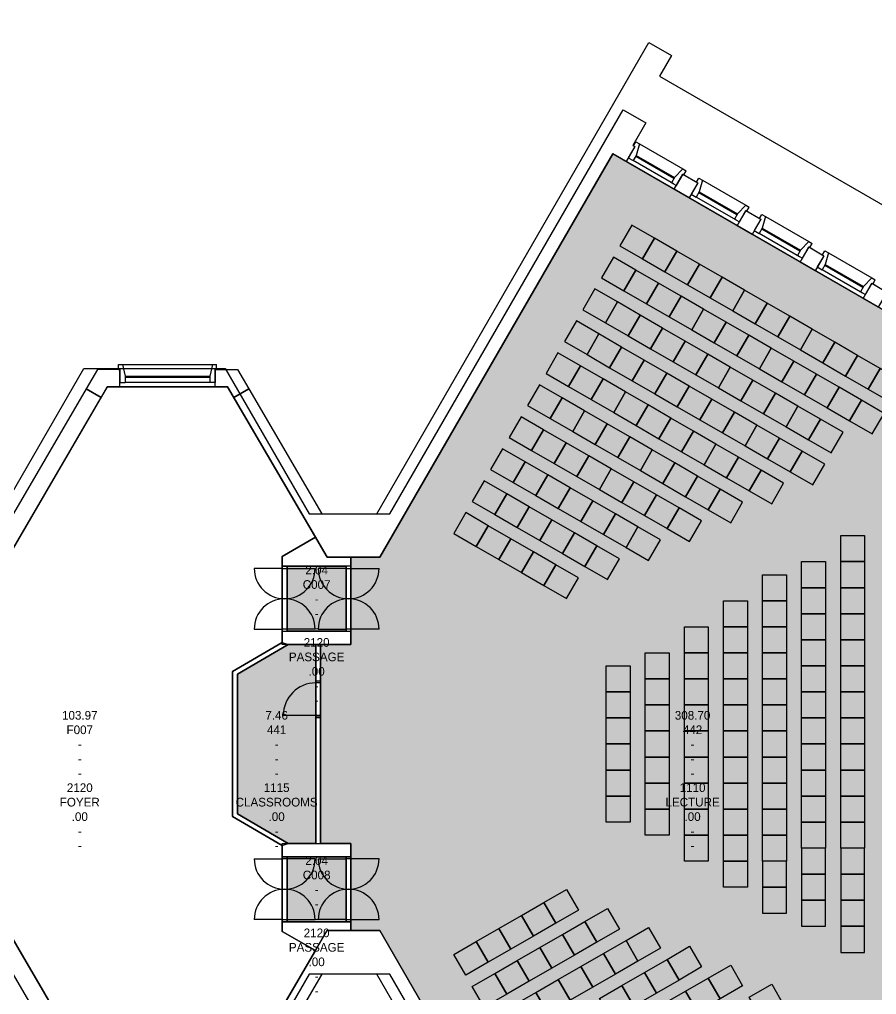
# Model space of a CAD drawing. Header units: millimetres. Extents: x -48614 to 110435, y -11020 to 74943.
# Drawn here: x 49565 to 69295, y 32510 to 54970 of the extents above; entities that cross this region are included whole.
import ezdxf

# ---------------------------------------------------------------- set-up
doc = ezdxf.new("R2010")
doc.units = ezdxf.units.MM
for name, color, linetype in [('BRICK_WALLS_P4', 1, 'Continuous'), ('COLUMNS_P5', 5, 'Continuous'), ('DR', 8, 'Continuous'), ('GROS$', 1, 'Continuous'), ('HL-TMP', 7, 'Continuous'), ('RM$', 5, 'Continuous'), ('RM$TXT', 5, 'Continuous'), ('SHOPFITTING', 4, 'Continuous'), ('WA', 6, 'Continuous'), ('WA_EXT', 7, 'Continuous'), ('WN', 4, 'Continuous')]:
    doc.layers.add(name, color=color, linetype=linetype)

msp = doc.modelspace()

# ---------------------------------------------------------------- hatches: boundary and pattern name
at = {"layer": 'HL-TMP', "true_color": 0x666666}
h = msp.add_hatch(color=251, dxfattribs=at)
h.paths.add_polyline_path([(-42888, 12736), (-47228, 12736), (-47228, 12581), (-47428, 12581), (-47428, 9981), (-42888, 9981)], flags=0)
h.paths.add_polyline_path([(-42888, 9266), (-42888, 9871), (-47228, 9871), (-47228, 9581), (-47428, 9581), (-47428, 6981), (-47228, 6981), (-47228, 6831), (-42888, 6831)], flags=0)
h.paths.add_polyline_path([(-5258, 3071), (-8418, 3071), (-8418, -2874), (-5258, -2874)], flags=0)
h.paths.add_polyline_path([(6362, 3071), (3202, 3071), (3202, -2859), (6362, -2859)], flags=0)
h.paths.add_polyline_path([(31772, 9581), (31747, 9581), (30172, 9581), (24672, 9581), (24672, 7598), (24838, 7198), (25639, 6397), (26039, 6231), (30405, 6231), (30805, 6397), (31607, 7198), (31772, 7598)], flags=0)
h.paths.add_polyline_path([(31772, 43464), (31607, 43864), (30805, 44665), (30405, 44831), (26039, 44831), (25639, 44665), (24838, 43864), (24672, 43464), (24672, 41481), (26272, 41481), (31772, 41481)], flags=0)
h.paths.add_polyline_path([(-26728, 43464), (-26893, 43864), (-27695, 44665), (-28095, 44831), (-32461, 44831), (-32861, 44665), (-33662, 43864), (-33828, 43464), (-33828, 41081), (-32228, 41081), (-32228, 41481), (-26728, 41481)], flags=0)
h.paths.add_polyline_path([(-26728, 9581), (-33828, 9581), (-33828, 7598), (-33662, 7198), (-32861, 6397), (-32461, 6231), (-28095, 6231), (-27695, 6397), (-26893, 7198), (-26728, 7598)], flags=0)
h.paths.add_polyline_path([(79131, 39384), (73720, 42522), (73018, 41311), (72967, 41224), (74182, 40520), (74682, 40230), (74682, 36332), (72967, 35337), (73720, 34040), (79131, 37177), (79774, 38281)], flags=0)
h.paths.add_polyline_path([(-3017, 35830), (-7028, 35146), (-7028, 32215), (-2628, 31465), (-2628, 32864), (-5578, 33367), (-5578, 33995), (-2785, 34471)], flags=0)
h.paths.add_polyline_path([(4972, 35146), (572, 35896), (572, 34498), (3522, 33995), (3522, 33367), (730, 32891), (962, 31532), (4972, 32215)], flags=0)
h.paths.add_polyline_path([(-21428, 30826), (-17703, 30826), (-17703, 30736), (-17675, 30736), (-17675, 27736), (-14934, 27736), (-14928, 27736), (-14928, 27581), (-14673, 27581), (-14673, 24981), (-14928, 24981), (-14928, 24581), (-14673, 24581), (-14673, 21981), (-14928, 21981), (-14928, 21581), (-14673, 21581), (-14673, 18981), (-14928, 18981), (-14928, 18581), (-14673, 18581), (-14673, 15981), (-14928, 15981), (-14928, 15581), (-14673, 15581), (-14673, 12981), (-14928, 12981), (-14928, 12803), (-19273, 12803), (-19273, 12826), (-21428, 12826)], flags=0)
h.paths.add_polyline_path([(12562, 46981), (12172, 46981), (12172, 47581), (12562, 47581), (12562, 49351), (8647, 49351), (8647, 41191), (12272, 41191), (12272, 41681), (12562, 41681)], flags=0)
h.paths.add_polyline_path([(322, 3071), (-2378, 3071), (-2378, 841), (-2378, -1759), (-2378, -3054), (322, -3054), (322, -359)], flags=0)
h.paths.add_polyline_path([(18437, 53689), (18437, 54756), (18437, 55796), (18322, 55796), (17237, 55796), (17237, 51839), (18437, 51839)], flags=0)
h.paths.add_polyline_path([(35012, 45726), (33772, 45726), (33772, 45581), (33473, 45581), (33473, 42981), (33772, 42981), (33772, 42581), (33527, 42581), (33527, 41481), (33772, 41481), (33772, 41191), (36562, 41191), (36562, 43301), (35012, 43301)], flags=0)
h.paths.add_polyline_path([(-35553, 41081), (-38828, 41081), (-40278, 41081), (-40278, 42031), (-40278, 43133), (-40278, 44404), (-40278, 47416), (-40278, 50416), (-40278, 53416), (-40278, 54836), (-40228, 54836), (-40228, 59416), (-40228, 63266), (-40228, 65226), (-42828, 65226), (-42828, 64931), (-42828, 62416), (-42828, 54836), (-42778, 54836), (-42778, 41451), (-42778, 41226), (-47428, 41226), (-47428, 39981), (-47228, 39981), (-47228, 36981), (-35553, 36981)], flags=0)
h.paths.add_polyline_path([(-26553, 41081), (-26728, 41081), (-32228, 41081), (-33828, 41081), (-34228, 41081), (-35503, 41081), (-35503, 36981), (-35228, 36981), (-35228, 36631), (-34228, 36631), (-34228, 36981), (-33828, 36981), (-33828, 36691), (-30578, 36691), (-30578, 36981), (-29978, 36981), (-29978, 36691), (-29366, 36691), (-26728, 36691), (-26728, 36981), (-26553, 36981)], flags=0)
h.paths.add_polyline_path([(24447, 41081), (24272, 41081), (23172, 41081), (18437, 41081), (18437, 41081), (17237, 41081), (10222, 41081), (1917, 41081), (-3973, 41081), (-6973, 41081), (-14728, 41081), (-14728, 46981), (-14828, 46981), (-14828, 47581), (-14728, 47581), (-14728, 52981), (-14828, 52981), (-14828, 53581), (-14728, 53581), (-14728, 57581), (-23328, 57581), (-23328, 56196), (-24428, 56196), (-24828, 56196), (-24828, 41081), (-25228, 41081), (-26328, 41081), (-26503, 41081), (-26503, 36981), (-24628, 36981), (-24628, 36883), (-16857, 36883), (-16857, 30826), (-16403, 30826), (-16403, 30736), (-17585, 30736), (-17585, 27916), (-17585, 27826), (-14928, 27826), (-14928, 27981), (-14328, 27981), (-14328, 30581), (-14928, 30581), (-14928, 30981), (-14328, 30981), (-14328, 33581), (-14928, 33581), (-14928, 33981), (-14328, 33981), (-14328, 36581), (-14928, 36581), (-14928, 36981), (-14728, 36981), (-14728, 37181), (-14328, 37181), (-14328, 36581), (-11728, 36581), (-11728, 37181), (-11328, 37181), (-11328, 36581), (-8728, 36581), (-8728, 37181), (-8328, 37181), (-8328, 36931), (-8150, 36931), (-8000, 36696), (-6057, 36696), (-5907, 36931), (-5728, 36931), (-5728, 37181), (-5328, 37181), (-5328, 36931), (-5150, 36931), (-5000, 36696), (-3057, 36696), (-2907, 36931), (-2728, 36931), (-2728, 37181), (-2328, 37181), (272, 37181), (672, 37181), (672, 36931), (852, 36931), (1002, 36696), (2945, 36696), (3095, 36931), (3272, 36931), (3272, 37181), (3672, 37181), (3672, 36931), (3852, 36931), (4002, 36696), (5945, 36696), (6095, 36931), (6272, 36931), (6272, 37181), (12272, 37181), (12672, 37181), (12672, 36981), (12872, 36981), (12872, 33836), (15532, 33836), (16377, 33836), (16377, 36981), (24447, 36981)], flags=0)
h.paths.add_polyline_path([(18437, 51557), (18437, 51749), (17237, 51749), (17237, 51731), (16637, 51731), (16637, 48231), (17237, 48231), (17237, 43683), (17237, 43683), (17237, 41081), (18437, 41081), (18437, 41680), (18437, 47456)], flags=0)
h.paths.add_polyline_path([(45417, 39581), (45172, 39581), (45172, 39726), (40672, 39726), (40672, 41081), (38172, 41081), (38062, 41081), (33772, 41081), (33172, 41081), (31772, 41081), (30172, 41081), (26272, 41081), (24497, 41081), (24497, 36981), (24672, 36981), (24672, 36691), (27922, 36691), (27922, 36981), (28522, 36981), (28522, 36691), (30734, 36691), (31772, 36691), (31772, 36981), (32172, 36981), (32172, 36836), (33172, 36836), (33172, 36981), (38172, 36981), (43472, 36981), (45172, 36981), (45172, 37431), (45417, 37431)], flags=0)
h.paths.add_polyline_path([(40672, 62416), (40672, 65226), (40225, 65226), (38172, 65226), (38172, 63616), (38172, 60616), (38172, 57616), (38172, 54616), (38172, 45254), (38172, 43983), (38172, 42481), (38172, 41191), (40672, 41191), (40672, 41416), (40672, 44416), (40672, 47416), (40672, 50416), (40672, 56416), (40672, 59416)], flags=0)
h.paths.add_polyline_path([(57087, 42327), (57087, 42377), (55725, 42377), (55725, 42327), (55725, 40877), (57087, 40877)], flags=0)
h.paths.add_polyline_path([(57087, 35685), (55725, 35685), (55725, 35635), (55725, 34185), (57087, 34185)], flags=0)
h.paths.add_polyline_path([(40672, 11416), (40672, 29416), (40672, 32446), (40672, 36871), (38172, 36871), (38172, 36346), (38172, 33646), (38172, 27616), (38172, 21616), (38172, 18616), (38172, 15616), (38172, 12581), (32172, 12581), (32037, 12581), (32037, 12509), (32037, 10061), (32037, 9981), (32172, 9981), (38172, 9981), (38172, 6188), (38172, 836), (38997, 836), (40672, 836)], flags=0)
h.paths.add_polyline_path([(22772, 9931), (21852, 9931), (21852, 9561), (21672, 9561), (21672, 9381), (21492, 9381), (21492, 8561), (22772, 8561)], flags=0)
h.paths.add_polyline_path([(17102, 4031), (16122, 4031), (16122, 3196), (17102, 3196)], flags=0)
h.paths.add_polyline_path([(-26553, 12581), (-26728, 12581), (-26728, 12581), (-26728, 12581), (-28493, 12581), (-29110, 13198), (-30245, 13198), (-30245, 13198), (-31445, 13198), (-32063, 12581), (-32836, 12581), (-33698, 12581), (-35503, 12581), (-35503, 9981), (-35178, 9981), (-35178, 9981), (-33828, 9981), (-26553, 9981)], flags=0)
h.paths.add_polyline_path([(-34048, 15698), (-35228, 15698), (-35228, 15581), (-35303, 15581), (-35303, 14166), (-35303, 12981), (-34048, 12981)], flags=0)
h.paths.add_polyline_path([(-40168, 29107), (-40168, 31306), (-42798, 31306), (-42798, 28747), (-42798, 25881), (-42798, 23396), (-42798, 21710), (-42798, 18889), (-42288, 18889), (-42288, 16231), (-42288, 12794), (-40168, 12794), (-40168, 12826), (-40168, 15891), (-38714, 15891), (-38714, 16791), (-38935, 16791), (-40168, 16791), (-40168, 20788)], flags=0)
h.paths.add_polyline_path([(4694, -4072), (3582, -4072), (3582, -5174), (4693, -5174)], flags=0)
h.paths.add_polyline_path([(31852, 12581), (31747, 12581), (31747, 12756), (30117, 12756), (30117, 12581), (30007, 12581), (29626, 12984), (29314, 13315), (29232, 13401), (27332, 13401), (27212, 13401), (26819, 12984), (26437, 12581), (26327, 12581), (26327, 12756), (24697, 12756), (24697, 12581), (24537, 12581), (24537, 9981), (24697, 9981), (30172, 9981), (30172, 9581), (31747, 9581), (31747, 9981), (31852, 9981)], flags=0)
h.paths.add_polyline_path([(42572, 73381), (42372, 73381), (42372, 74331), (38172, 74331), (38172, 65336), (40225, 65336), (40772, 65336), (40772, 65631), (41172, 65631), (41172, 65331), (42322, 65331), (42322, 66281), (42522, 66281), (42522, 67281), (42372, 67281), (42372, 67881), (42522, 67881), (42522, 71781), (42372, 71781), (42372, 72037), (39851, 72037), (39851, 70504), (40788, 70504), (40788, 70474), (40788, 67281), (39826, 67281), (39826, 71615), (39827, 72062), (42372, 72062), (42372, 72381), (42572, 72381)], flags=0)
h.paths.add_polyline_path([(22572, 26446), (21487, 26446), (21487, 25512), (21487, 25476), (22572, 25476)], flags=0)
h.paths.add_polyline_path([(-37518, 16791), (-38624, 16791), (-38624, 15891), (-37518, 15891)], flags=0)
h.paths.add_polyline_path([(-2583, -3094), (-5038, -3094), (-5038, -4759), (-5038, -5209), (-4188, -5209), (-2583, -5209)], flags=0)
h.paths.add_polyline_path([(-25128, 18581), (-25228, 18581), (-25228, 18698), (-26508, 18698), (-26508, 17679), (-26466, 17637), (-26466, 17285), (-26508, 17285), (-26508, 15863), (-25868, 15863), (-25228, 15863), (-25228, 15981), (-25128, 15981)], flags=0)
at = {"layer": 'HL-TMP', "true_color": 0x333333}
h = msp.add_hatch(color=250, dxfattribs=at)
h.paths.add_polyline_path([(-25128, 27581), (-25228, 27581), (-25228, 27981), (-25128, 27981), (-25128, 30581), (-25228, 30581), (-25228, 30981), (-24953, 30981), (-24953, 33581), (-25228, 33581), (-25228, 33981), (-25128, 33981), (-25128, 36581), (-26428, 36581), (-26428, 34598), (-26328, 34598), (-26328, 34198), (-26611, 33915), (-26681, 33986), (-27483, 33184), (-27412, 33114), (-27695, 32831), (-28095, 32831), (-28095, 32931), (-29261, 32931), (-29261, 32774), (-29313, 31774), (-29319, 31716), (-29478, 30724), (-29524, 30557), (-29560, 30567), (-29618, 30581), (-30010, 29263), (-30095, 29044), (-30765, 27671), (-31578, 27671), (-35228, 27671), (-35228, 27581), (-35303, 27581), (-35303, 24981), (-35228, 24981), (-35228, 24581), (-35403, 24581), (-35403, 21981), (-35228, 21981), (-35228, 21581), (-35303, 21581), (-35303, 18981), (-35228, 18981), (-35228, 18863), (-32863, 18863), (-32791, 18936), (-32439, 18936), (-32439, 18891), (-31993, 18891), (-31993, 18916), (-28563, 18916), (-28563, 18891), (-28117, 18891), (-28117, 18936), (-27765, 18936), (-27692, 18863), (-25228, 18863), (-25228, 18981), (-25128, 18981), (-25128, 21581), (-25228, 21581), (-25228, 21981), (-25128, 21981), (-25128, 24581), (-25228, 24581), (-25228, 24981), (-25128, 24981)], flags=0)
h.paths.add_polyline_path([(18272, -5493), (18272, -4703), (19322, -4703), (22872, -4703), (22872, -2419), (22772, -2419), (22772, -1976), (22772, -1886), (22772, -519), (22772, 581), (22772, 947), (22764, 4455), (22762, 5081), (22762, 5459), (22762, 8081), (22772, 8081), (22772, 8511), (21492, 8511), (21492, 8381), (21272, 8381), (21272, 9756), (17912, 9756), (17912, 5226), (17212, 5226), (17212, 5081), (17212, 3086), (15722, 3086), (15722, -3094), (15272, -3094), (12362, -3094), (9327, -3094), (3582, -3094), (3582, -3982), (4783, -3982), (4783, -5174), (5507, -5174), (6517, -5174), (6517, -9509), (18272, -9509)], flags=0)
h.paths.add_polyline_path([(1917, 52871), (1917, 52981), (1917, 54726), (-3973, 54726), (-3973, 52981), (-4408, 52981), (-4408, 44281), (-3973, 44281), (-3973, 41081), (1917, 41081)], flags=0)
h.paths.add_polyline_path([(12172, 53581), (12562, 53581), (12562, 54781), (11022, 54781), (7932, 54781), (5172, 54781), (5172, 55001), (5172, 57581), (5027, 57581), (5027, 56976), (5027, 56371), (3650, 56371), (2272, 56371), (2272, 54726), (2027, 54726), (2027, 52981), (3172, 52981), (3172, 53581), (3772, 53581), (3772, 52981), (4582, 52981), (4582, 52641), (4582, 44611), (7012, 44611), (7012, 42151), (7012, 41191), (8537, 41191), (8537, 49351), (7562, 49351), (7562, 52981), (12172, 52981)], flags=0)
h.paths.add_polyline_path([(-42888, 6716), (-47228, 6716), (-47228, 6581), (-47428, 6581), (-47428, 5281), (-44128, 5281), (-44128, 5396), (-44018, 5396), (-44018, 3331), (-44018, 631), (-44018, -664), (-41948, -664), (-40278, -664), (-40278, -569), (-40278, 2431), (-40278, 5381), (-42580, 5381), (-42888, 5381)], flags=0)
h.paths.add_polyline_path([(45417, 39581), (45172, 39581), (45172, 39726), (40672, 39726), (40672, 41081), (38172, 41081), (38062, 41081), (33772, 41081), (33172, 41081), (31772, 41081), (30172, 41081), (26272, 41081), (24497, 41081), (24497, 36981), (24672, 36981), (24672, 36691), (27922, 36691), (27922, 36981), (28522, 36981), (28522, 36691), (30734, 36691), (31772, 36691), (31772, 36981), (32172, 36981), (32172, 36836), (33172, 36836), (33172, 36981), (38172, 36981), (43472, 36981), (45172, 36981), (45172, 37431), (45417, 37431)], flags=0)
h.paths.add_polyline_path([(54472, 39951), (55615, 40617), (55615, 42327), (55615, 42597), (56378, 43042), (54357, 46511), (51587, 46511), (47550, 39581), (45527, 39581), (45527, 37431), (45772, 37431), (45772, 36981), (47550, 36981), (51587, 30051), (54357, 30051), (56378, 33520), (55615, 33965), (55615, 35635), (55615, 35945), (54472, 36610)], flags=0)
h.paths.add_polyline_path([(12272, 33581), (12272, 33981), (12872, 33981), (12872, 36581), (12272, 36581), (12272, 37181), (9672, 37181), (9672, 36581), (9272, 36581), (9272, 37181), (6672, 37181), (6672, 36581), (6372, 36581), (6372, 30731), (572, 30731), (572, 31465), (962, 31532), (730, 32891), (572, 32864), (572, 33681), (572, 34498), (572, 35896), (572, 36581), (272, 36581), (272, 37181), (-2328, 37181), (-2328, 36581), (-2628, 36581), (-2628, 35896), (-3017, 35830), (-2785, 34471), (-2785, 34471), (-2628, 34498), (-2628, 32864), (-2628, 31465), (-2628, 30731), (-8428, 30731), (-8428, 36581), (-14328, 36581), (-14328, 33981), (-14328, 27581), (-14583, 27581), (-14583, 24981), (-14328, 24981), (-14328, 24581), (-14583, 24581), (-14583, 21981), (-14328, 21981), (-14328, 21581), (-14583, 21581), (-14583, 18981), (-14328, 18981), (-14328, 18581), (-14583, 18581), (-14583, 15981), (-14328, 15981), (-14328, 15581), (-14583, 15581), (-14583, 12981), (-14328, 12981), (-14328, 12581), (-14928, 12581), (-14928, 12726), (-24628, 12726), (-24628, 12581), (-25228, 12581), (-25228, 12581), (-26503, 12581), (-26503, 9981), (-26328, 9981), (-21428, 9981), (-21428, 9871), (-21478, 9871), (-21478, 6826), (-21428, 6826), (-21428, 6736), (-21478, 6736), (-21478, 3836), (-20483, 3836), (-20483, 3116), (-17728, 3116), (-17728, 3196), (-17728, 10036), (-14328, 10036), (-14328, 8601), (-13278, 8601), (-13278, 8746), (-11998, 8746), (-11998, 8601), (-11058, 8601), (-11058, 8746), (-9578, 8746), (-9578, 8536), (-8528, 8536), (-8528, 7448), (-8478, 7448), (-8478, 5916), (-8528, 5916), (-8528, 5578), (-8478, 5578), (-8478, 4678), (-8528, 4678), (-8528, 4478), (-8478, 4478), (-8478, 3578), (-8528, 3578), (-8528, 3196), (-8418, 3196), (-5258, 3196), (-2378, 3196), (-2378, 3116), (322, 3116), (322, 3196), (3202, 3196), (3202, 3116), (6362, 3116), (6362, 7152), (17862, 7152), (17862, 9781), (15692, 9781), (15692, 9381), (15272, 9381), (15272, 9981), (12872, 9981), (12872, 9581), (12672, 9581), (12672, 9381), (12272, 9381), (12272, 9981), (9672, 9981), (9672, 9381), (9272, 9381), (9272, 9981), (6672, 9981), (6672, 9381), (6272, 9381), (6272, 9981), (3672, 9981), (3672, 9381), (3272, 9381), (3272, 9981), (672, 9981), (672, 9381), (272, 9381), (272, 9981), (-2328, 9981), (-2328, 9381), (-2728, 9381), (-2728, 9981), (-5328, 9981), (-5328, 9381), (-5728, 9381), (-5728, 9981), (-8328, 9981), (-8328, 9381), (-8728, 9381), (-8728, 9981), (-11328, 9981), (-11328, 9381), (-11728, 9381), (-11728, 9981), (15692, 9981), (15692, 9781), (17862, 9781), (21272, 9781), (21272, 9981), (21852, 9981), (23322, 9981), (24347, 9981), (24347, 12581), (24272, 12581), (24272, 12756), (23172, 12756), (23172, 12581), (22572, 12581), (22572, 12981), (23172, 12981), (23172, 12806), (24272, 12806), (24272, 12981), (24697, 12981), (24697, 12806), (26327, 12806), (26327, 13066), (26413, 13157), (26745, 13054), (26753, 13046), (27066, 13377), (26968, 13743), (27056, 13837), (27176, 13837), (27332, 13491), (27992, 13491), (28148, 13837), (28296, 13837), (28452, 13491), (29112, 13491), (29268, 13837), (29389, 13837), (29477, 13743), (29379, 13377), (29687, 13050), (29691, 13046), (29700, 13054), (30031, 13157), (30117, 13066), (30117, 12806), (31747, 12806), (31747, 12981), (32172, 12981), (32172, 12766), (33172, 12766), (33172, 15581), (22572, 15581), (22572, 15981), (22872, 15981), (22872, 18581), (22572, 18581), (22572, 18981), (22872, 18981), (22872, 21581), (22572, 21581), (22572, 21981), (22847, 21981), (22847, 24581), (15532, 24581), (15532, 33836), (12872, 33836), (12872, 33581), (12272, 33581), (12272, 30981), (12872, 30981), (12872, 30581), (12272, 30581), (12272, 27981), (12872, 27981), (12872, 27581), (12272, 27581), (12272, 24981), (12872, 24981), (12872, 24581), (12272, 24581), (12272, 21981), (12872, 21981), (12872, 21581), (12272, 21581), (12272, 18981), (12872, 18981), (12872, 18581), (12272, 18581), (12272, 15981), (12872, 15981), (12872, 15581), (12272, 15581), (12272, 12981), (12872, 12981), (12872, 12581), (12272, 12581)], flags=0)
h.paths.add_polyline_path([(322, 3071), (-2378, 3071), (-2378, 841), (-2378, -1759), (-2378, -3054), (322, -3054), (322, -359)], flags=0)
h.paths.add_polyline_path([(12272, 33581), (12272, 33981), (12872, 33981), (12872, 36581), (12272, 36581), (12272, 37181), (9672, 37181), (9672, 36581), (9272, 36581), (9272, 37181), (6672, 37181), (6672, 36581), (6372, 36581), (6372, 30731), (572, 30731), (572, 31465), (962, 31532), (730, 32891), (572, 32864), (572, 33681), (572, 34498), (572, 35896), (572, 36581), (272, 36581), (272, 37181), (-2328, 37181), (-2328, 36581), (-2628, 36581), (-2628, 35896), (-3017, 35830), (-2785, 34471), (-2785, 34471), (-2628, 34498), (-2628, 32864), (-2628, 31465), (-2628, 30731), (-8428, 30731), (-8428, 36581), (-14328, 36581), (-14328, 33981), (-14328, 27581), (-14583, 27581), (-14583, 24981), (-14328, 24981), (-14328, 24581), (-14583, 24581), (-14583, 21981), (-14328, 21981), (-14328, 21581), (-14583, 21581), (-14583, 18981), (-14328, 18981), (-14328, 18581), (-14583, 18581), (-14583, 15981), (-14328, 15981), (-14328, 15581), (-14583, 15581), (-14583, 12981), (-14328, 12981), (-14328, 12581), (-14928, 12581), (-14928, 12726), (-24628, 12726), (-24628, 12581), (-25228, 12581), (-25228, 12581), (-26503, 12581), (-26503, 9981), (-26328, 9981), (-21428, 9981), (-21428, 9871), (-21478, 9871), (-21478, 6826), (-21428, 6826), (-21428, 6736), (-21478, 6736), (-21478, 3836), (-20483, 3836), (-20483, 3116), (-17728, 3116), (-17728, 3196), (-17728, 10036), (-14328, 10036), (-14328, 8601), (-13278, 8601), (-13278, 8746), (-11998, 8746), (-11998, 8601), (-11058, 8601), (-11058, 8746), (-9578, 8746), (-9578, 8536), (-8528, 8536), (-8528, 7448), (-8478, 7448), (-8478, 5916), (-8528, 5916), (-8528, 5578), (-8478, 5578), (-8478, 4678), (-8528, 4678), (-8528, 4478), (-8478, 4478), (-8478, 3578), (-8528, 3578), (-8528, 3196), (-8418, 3196), (-5258, 3196), (-2378, 3196), (-2378, 3116), (322, 3116), (322, 3196), (3202, 3196), (3202, 3116), (6362, 3116), (6362, 7152), (17862, 7152), (17862, 9781), (15692, 9781), (15692, 9381), (15272, 9381), (15272, 9981), (12872, 9981), (12872, 9581), (12672, 9581), (12672, 9381), (12272, 9381), (12272, 9981), (9672, 9981), (9672, 9381), (9272, 9381), (9272, 9981), (6672, 9981), (6672, 9381), (6272, 9381), (6272, 9981), (3672, 9981), (3672, 9381), (3272, 9381), (3272, 9981), (672, 9981), (672, 9381), (272, 9381), (272, 9981), (-2328, 9981), (-2328, 9381), (-2728, 9381), (-2728, 9981), (-5328, 9981), (-5328, 9381), (-5728, 9381), (-5728, 9981), (-8328, 9981), (-8328, 9381), (-8728, 9381), (-8728, 9981), (-11328, 9981), (-11328, 9381), (-11728, 9381), (-11728, 9981), (15692, 9981), (15692, 9781), (17862, 9781), (21272, 9781), (21272, 9981), (21852, 9981), (23322, 9981), (24347, 9981), (24347, 12581), (24272, 12581), (24272, 12756), (23172, 12756), (23172, 12581), (22572, 12581), (22572, 12981), (23172, 12981), (23172, 12806), (24272, 12806), (24272, 12981), (24697, 12981), (24697, 12806), (26327, 12806), (26327, 13066), (26413, 13157), (26745, 13054), (26753, 13046), (27066, 13377), (26968, 13743), (27056, 13837), (27176, 13837), (27332, 13491), (27992, 13491), (28148, 13837), (28296, 13837), (28452, 13491), (29112, 13491), (29268, 13837), (29389, 13837), (29477, 13743), (29379, 13377), (29687, 13050), (29691, 13046), (29700, 13054), (30031, 13157), (30117, 13066), (30117, 12806), (31747, 12806), (31747, 12981), (32172, 12981), (32172, 12766), (33172, 12766), (33172, 15581), (22572, 15581), (22572, 15981), (22872, 15981), (22872, 18581), (22572, 18581), (22572, 18981), (22872, 18981), (22872, 21581), (22572, 21581), (22572, 21981), (22847, 21981), (22847, 24581), (15532, 24581), (15532, 33836), (12872, 33836), (12872, 33581), (12272, 33581), (12272, 30981), (12872, 30981), (12872, 30581), (12272, 30581), (12272, 27981), (12872, 27981), (12872, 27581), (12272, 27581), (12272, 24981), (12872, 24981), (12872, 24581), (12272, 24581), (12272, 21981), (12872, 21981), (12872, 21581), (12272, 21581), (12272, 18981), (12872, 18981), (12872, 18581), (12272, 18581), (12272, 15981), (12872, 15981), (12872, 15581), (12272, 15581), (12272, 12981), (12872, 12981), (12872, 12581), (12272, 12581)], flags=0)
h.paths.add_polyline_path([(54472, 39951), (55615, 40617), (55615, 42327), (55615, 42597), (56378, 43042), (54357, 46511), (51587, 46511), (47550, 39581), (45527, 39581), (45527, 37431), (45772, 37431), (45772, 36981), (47550, 36981), (51587, 30051), (54357, 30051), (56378, 33520), (55615, 33965), (55615, 35635), (55615, 35945), (54472, 36610)], flags=0)
h.paths.add_polyline_path([(-2583, -5289), (-4188, -5289), (-5148, -5289), (-5148, -3094), (-8638, -3094), (-8638, 2266), (-14418, 2266), (-14418, 206), (-13198, 206), (-13198, 416), (-11383, 416), (-11383, -3094), (-11643, -3094), (-13138, -3094), (-13138, -1629), (-13138, 51), (-14418, 51), (-14418, -3094), (-17728, -3094), (-17728, -1749), (-17728, 3071), (-20483, 3071), (-20483, 1568), (-20483, 691), (-20483, -2264), (-21428, -2264), (-24828, -2264), (-24828, -5174), (-21428, -5174), (-20483, -5174), (-20483, -9509), (-17728, -9509), (-17728, -9299), (-17328, -9299), (-17328, -9509), (-5573, -9509), (-5573, -6519), (-5473, -6519), (-2583, -6519)], flags=0)
h.paths.add_polyline_path([(-42888, 6716), (-47228, 6716), (-47228, 6581), (-47428, 6581), (-47428, 5281), (-44128, 5281), (-44128, 5396), (-44018, 5396), (-44018, 3331), (-44018, 631), (-44018, -664), (-41948, -664), (-40278, -664), (-40278, -569), (-40278, 2431), (-40278, 5381), (-42580, 5381), (-42888, 5381)], flags=0)
at = {"layer": 'HL-TMP', "true_color": 0xcc66ec}
msp.add_hatch(color=213, dxfattribs=at).paths.add_polyline_path([(71942, 40740), (72872, 41280), (72922, 41366), (73575, 42491), (73625, 42577), (72772, 43072), (72772, 45742), (72237, 46669), (71887, 46871), (63222, 51874), (57857, 42581), (57197, 42581), (57197, 42327), (57197, 40571), (56497, 40571), (56497, 38889), (56497, 35991), (57197, 35991), (57197, 33981), (57857, 33981), (63222, 24688), (63529, 24866), (72237, 29893), (72772, 30820), (72772, 33490), (73625, 33984), (72872, 35282), (71942, 35821)], flags=16)
at = {"layer": 'HL-TMP', "true_color": 0xccff99}
h = msp.add_hatch(color=71, dxfattribs=at)
h.paths.add_polyline_path([(74572, 40167), (74127, 40425), (72872, 41152), (72872, 40931), (73172, 40931), (73172, 40331), (72572, 40331), (72572, 40931), (72872, 40931), (72872, 41152), (72052, 40677), (72052, 35885), (72872, 35409), (72872, 35631), (72572, 35631), (72572, 36231), (73172, 36231), (73172, 35631), (72872, 35631), (72872, 35409), (74572, 36395)], flags=0)
h.paths.add_polyline_path([(56387, 40571), (55754, 40571), (54582, 39888), (54582, 36674), (55754, 35991), (56387, 35991), (56387, 38889)], flags=0)

# ---------------------------------------------------------------- linework, layer by layer
at = {"layer": 'BRICK_WALLS_P4', "linetype": 'Continuous'}
for p, q in [((55615, 42597), (56378, 43042)), ((56378, 43042), (56647, 42581)), ((55615, 42377), (55615, 42597)), ((56647, 42581), (57197, 42581)), ((57197, 42581), (57197, 42377)), ((57197, 42377), (55615, 42377)), ((55615, 40877), (57197, 40877)), ((55615, 40571), (55615, 40877)), ((57197, 40877), (57197, 40571)), ((57197, 40571), (55615, 40571)), ((55615, 35991), (57197, 35991)), ((55615, 35685), (55615, 35991)), ((57197, 35991), (57197, 35685)), ((57197, 35685), (55615, 35685)), ((55615, 34185), (57197, 34185)), ((55615, 33965), (55615, 34185)), ((57197, 34185), (57197, 33981)), ((56378, 33520), (55615, 33965)), ((56378, 33520), (56647, 33981)), ((57197, 33981), (56647, 33981))]:
    msp.add_line(p, q, dxfattribs=at)
at = {"layer": 'COLUMNS_P5', "linetype": 'Continuous'}
for points in [[(54846, 46466), (56527, 43581), (58088, 43581), (63462, 52890), (63982, 52590), (63682, 52071), (63730, 52043), (63530, 51697), (63222, 51874), (57857, 42581), (56647, 42581), (56064, 43581), (54501, 46265)], [(51872, 46911), (51357, 46911), (51098, 46466), (51444, 46265), (51587, 46511), (51872, 46511)], [(54501, 46265), (54357, 46511), (54072, 46511), (54072, 46911), (54587, 46911), (54846, 46466)], [(51098, 46466), (47320, 39981), (47035, 39981), (47035, 39581), (47550, 39581), (51444, 46265)], [(51098, 30096), (47320, 36581), (47035, 36581), (47035, 36981), (47550, 36981), (51444, 30297)], [(54501, 30297), (56064, 32981), (56647, 33981), (57857, 33981), (63222, 24688), (63530, 24865), (63730, 24519), (63682, 24491), (63982, 23972), (63462, 23672), (58088, 32981), (56527, 32981), (54846, 30096)]]:
    msp.add_lwpolyline(points, close=True, dxfattribs=at)
at = {"layer": 'DR', "linetype": 'Continuous'}
for p, q in [((55615, 42327), (54970, 42327)), ((55725, 42327), (56370, 42327)), ((57087, 42327), (56442, 42327)), ((57197, 42327), (57842, 42327)), ((54970, 40927), (55615, 40927)), ((56370, 40927), (55725, 40927)), ((56442, 40927), (57087, 40927)), ((57842, 40927), (57197, 40927)), ((56387, 38939), (55637, 38939)), ((54970, 35635), (55615, 35635)), ((56370, 35635), (55725, 35635)), ((56442, 35635), (57087, 35635)), ((57842, 35635), (57197, 35635)), ((55615, 34235), (54970, 34235)), ((55725, 34235), (56370, 34235)), ((57087, 34235), (56442, 34235)), ((57197, 34235), (57842, 34235))]:
    msp.add_line(p, q, dxfattribs=at)
for points in [[(55725, 42377), (55615, 42377), (55615, 42327), (55725, 42327), (55725, 42377)], [(57197, 42377), (57087, 42377), (57087, 42327), (57197, 42327), (57197, 42377)], [(55725, 40927), (55615, 40927), (55615, 40877), (55725, 40877), (55725, 40927)], [(57197, 40927), (57087, 40927), (57087, 40877), (57197, 40877), (57197, 40927)], [(56497, 39689), (56387, 39689), (56387, 39739), (56497, 39739), (56497, 39689)], [(56497, 38889), (56387, 38889), (56387, 38939), (56497, 38939), (56497, 38889)], [(55725, 35635), (55615, 35635), (55615, 35685), (55725, 35685), (55725, 35635)], [(57197, 35635), (57087, 35635), (57087, 35685), (57197, 35685), (57197, 35635)], [(55725, 34185), (55615, 34185), (55615, 34235), (55725, 34235), (55725, 34185)], [(57197, 34185), (57087, 34185), (57087, 34235), (57197, 34235), (57197, 34185)]]:
    msp.add_lwpolyline(points, dxfattribs=at)
for centre, radius, start, end in [((55670, 42327), 700, 180, 270), ((55670, 42327), 700, 270, 0), ((57142, 42327), 700, 180, 270), ((57142, 42327), 700, 270, 0), ((55670, 40927), 700, 90, 180), ((55670, 40927), 700, 360, 90), ((57142, 40927), 700, 90, 180), ((57142, 40927), 700, 360, 90), ((56387, 38939), 750, 90, 180), ((55670, 35635), 700, 180, 270), ((55670, 35635), 700, 270, 0), ((57142, 35635), 700, 180, 270), ((57142, 35635), 700, 270, 0), ((55670, 34235), 700, 90, 180), ((55670, 34235), 700, 0, 90), ((57142, 34235), 700, 90, 180), ((57142, 34235), 700, 0, 90)]:
    msp.add_arc(centre, radius, start, end, dxfattribs=at)
at = {"layer": 'GROS$', "linetype": 'Continuous', "flags": 128}
for points in [[(47033, 39981), (51045, 46931), (54299, 46931), (56233, 43581), (57788, 43581), (64057, 54440), (64577, 54140), (64302, 53664), (72733, 48796)], [(64057, 22122), (57788, 32981), (56233, 32981), (54299, 29631)]]:
    msp.add_lwpolyline(points, dxfattribs=at)
at = {"layer": 'GROS$'}
for points in [[(47550, 39581), (51444, 46265), (51587, 46511), (51872, 46511), (54357, 46511), (56378, 43042), (55615, 42597), (55615, 42377), (57087, 42377), (57087, 40877), (55725, 40877), (55725, 42377), (55615, 42377), (55615, 40617), (54472, 39951), (54472, 36610), (55615, 35945), (55615, 35685), (57087, 35685), (57197, 35685), (57197, 35991), (56497, 35991), (56497, 38939), (56387, 38939), (56387, 35991), (55754, 35991), (54582, 36674), (54582, 39888), (55754, 40571), (56387, 40571), (56387, 38939), (56497, 38939), (56497, 40388), (56497, 40571), (57197, 40571), (57197, 42581), (57857, 42581), (63222, 51874), (71936, 46844)], [(51444, 30297), (47550, 36981)], [(63222, 24688), (57857, 33981), (57197, 33981), (57197, 35685), (57087, 35685), (57087, 34185), (55725, 34185), (55725, 35685), (55615, 35685), (55615, 33965), (56378, 33520), (54501, 30297)]]:
    msp.add_lwpolyline(points, dxfattribs=at)
at = {"layer": 'RM$'}
msp.add_lwpolyline([(71887, 46871), (63222, 51874), (57857, 42581), (57197, 42581), (57197, 42327), (57197, 40571), (56497, 40571), (56497, 38889), (56497, 35991), (57197, 35991), (57197, 33981), (57857, 33981), (63222, 24688)], dxfattribs=at)
for points in [[(54472, 39951), (55615, 40617), (55615, 42327), (55615, 42597), (56378, 43042), (54357, 46511), (51587, 46511), (47550, 39581), (45527, 39581), (45527, 37431), (45772, 37431), (45772, 36981), (47550, 36981), (51587, 30051), (54357, 30051), (56378, 33520), (55615, 33965), (55615, 35635), (55615, 35945), (54472, 36610)], [(57087, 42327), (57087, 42377), (55725, 42377), (55725, 42327), (55725, 40877), (57087, 40877)], [(56387, 40571), (55754, 40571), (54582, 39888), (54582, 36674), (55754, 35991), (56387, 35991), (56387, 38889)], [(57087, 35685), (55725, 35685), (55725, 35635), (55725, 34185), (57087, 34185)]]:
    msp.add_lwpolyline(points, close=True, dxfattribs=at)
at = {"layer": 'SHOPFITTING', "linetype": 'Continuous'}
for points in [[(63662, 50235), (63387, 49759), (63906, 49458), (64181, 49935), (63662, 50235)], [(64181, 49935), (63906, 49458), (64426, 49158), (64701, 49635), (64181, 49935)], [(63237, 49499), (62962, 49022), (63481, 48722), (63756, 49199), (63237, 49499)], [(64701, 49635), (64426, 49158), (64945, 48858), (65220, 49335), (64701, 49635)], [(63756, 49199), (63481, 48722), (64001, 48422), (64276, 48899), (63756, 49199)], [(65220, 49335), (64945, 48858), (65465, 48558), (65740, 49035), (65220, 49335)], [(65740, 49035), (65465, 48558), (65984, 48258), (66259, 48735), (65740, 49035)], [(62812, 48763), (62537, 48286), (63056, 47986), (63331, 48463), (62812, 48763)], [(64276, 48899), (64001, 48422), (64520, 48122), (64795, 48599), (64276, 48899)], [(64795, 48599), (64520, 48122), (65040, 47822), (65315, 48299), (64795, 48599)], [(66259, 48735), (65984, 48258), (66504, 47958), (66779, 48435), (66259, 48735)], [(63331, 48463), (63056, 47986), (63576, 47686), (63851, 48163), (63331, 48463)], [(65315, 48299), (65040, 47822), (65559, 47522), (65834, 47999), (65315, 48299)], [(66779, 48435), (66504, 47958), (67024, 47658), (67299, 48135), (66779, 48435)], [(63851, 48163), (63576, 47686), (64095, 47386), (64370, 47862), (63851, 48163)], [(67299, 48135), (67024, 47658), (67543, 47358), (67818, 47835), (67299, 48135)], [(62387, 48026), (62112, 47550), (62631, 47250), (62906, 47726), (62387, 48026)], [(64370, 47862), (64095, 47386), (64615, 47086), (64890, 47562), (64370, 47862)], [(65834, 47999), (65559, 47522), (66079, 47222), (66354, 47699), (65834, 47999)], [(62906, 47726), (62631, 47250), (63151, 46950), (63426, 47426), (62906, 47726)], [(66354, 47699), (66079, 47222), (66599, 46922), (66874, 47398), (66354, 47699)], [(67818, 47835), (67543, 47358), (68063, 47058), (68338, 47535), (67818, 47835)], [(63426, 47426), (63151, 46950), (63670, 46650), (63945, 47126), (63426, 47426)], [(64890, 47562), (64615, 47086), (65134, 46786), (65409, 47262), (64890, 47562)], [(66874, 47398), (66599, 46922), (67118, 46622), (67393, 47098), (66874, 47398)], [(68338, 47535), (68063, 47058), (68582, 46758), (68857, 47234), (68338, 47535)], [(61962, 47290), (61687, 46814), (62206, 46514), (62481, 46990), (61962, 47290)], [(65409, 47262), (65134, 46786), (65654, 46486), (65929, 46962), (65409, 47262)], [(68857, 47234), (68582, 46758), (69102, 46458), (69377, 46934), (68857, 47234)], [(62481, 46990), (62206, 46514), (62726, 46214), (63001, 46690), (62481, 46990)], [(63945, 47126), (63670, 46650), (64190, 46350), (64465, 46826), (63945, 47126)], [(65929, 46962), (65654, 46486), (66174, 46186), (66449, 46662), (65929, 46962)], [(67393, 47098), (67118, 46622), (67638, 46322), (67913, 46798), (67393, 47098)], [(64465, 46826), (64190, 46350), (64709, 46050), (64984, 46526), (64465, 46826)], [(67913, 46798), (67638, 46322), (68157, 46022), (68432, 46498), (67913, 46798)], [(69377, 46934), (69102, 46458), (69622, 46158), (69897, 46634), (69377, 46934)], [(61537, 46554), (61262, 46078), (61781, 45778), (62056, 46254), (61537, 46554)], [(63001, 46690), (62726, 46214), (63245, 45914), (63520, 46390), (63001, 46690)], [(64984, 46526), (64709, 46050), (65229, 45750), (65504, 46226), (64984, 46526)], [(66449, 46662), (66174, 46186), (66693, 45886), (66968, 46362), (66449, 46662)], [(68432, 46498), (68157, 46022), (68677, 45722), (68952, 46198), (68432, 46498)], [(63520, 46390), (63245, 45914), (63765, 45614), (64040, 46090), (63520, 46390)], [(66968, 46362), (66693, 45886), (67213, 45586), (67488, 46062), (66968, 46362)], [(62056, 46254), (61781, 45778), (62301, 45478), (62576, 45954), (62056, 46254)], [(64040, 46090), (63765, 45614), (64284, 45314), (64559, 45790), (64040, 46090)], [(65504, 46226), (65229, 45750), (65749, 45450), (66024, 45926), (65504, 46226)], [(67488, 46062), (67213, 45586), (67732, 45286), (68007, 45762), (67488, 46062)], [(68952, 46198), (68677, 45722), (69197, 45422), (69472, 45898), (68952, 46198)], [(62576, 45954), (62301, 45478), (62820, 45178), (63095, 45654), (62576, 45954)], [(66024, 45926), (65749, 45450), (66268, 45150), (66543, 45626), (66024, 45926)], [(61112, 45818), (60837, 45342), (61356, 45042), (61631, 45518), (61112, 45818)], [(63095, 45654), (62820, 45178), (63340, 44878), (63615, 45354), (63095, 45654)], [(64559, 45790), (64284, 45314), (64804, 45014), (65079, 45490), (64559, 45790)], [(66543, 45626), (66268, 45150), (66788, 44850), (67063, 45326), (66543, 45626)], [(68007, 45762), (67732, 45286), (68252, 44986), (68527, 45462), (68007, 45762)], [(61631, 45518), (61356, 45042), (61876, 44742), (62151, 45218), (61631, 45518)], [(65079, 45490), (64804, 45014), (65324, 44714), (65599, 45190), (65079, 45490)], [(62151, 45218), (61876, 44742), (62395, 44442), (62670, 44918), (62151, 45218)], [(63615, 45354), (63340, 44878), (63859, 44578), (64134, 45054), (63615, 45354)], [(65599, 45190), (65324, 44714), (65843, 44414), (66118, 44890), (65599, 45190)], [(67063, 45326), (66788, 44850), (67307, 44550), (67582, 45026), (67063, 45326)], [(60687, 45082), (60412, 44606), (60931, 44306), (61206, 44782), (60687, 45082)], [(64134, 45054), (63859, 44578), (64379, 44278), (64654, 44754), (64134, 45054)], [(67582, 45026), (67307, 44550), (67827, 44250), (68102, 44726), (67582, 45026)], [(61206, 44782), (60931, 44306), (61451, 44006), (61726, 44482), (61206, 44782)], [(62670, 44918), (62395, 44442), (62915, 44142), (63190, 44618), (62670, 44918)], [(64654, 44754), (64379, 44278), (64899, 43978), (65174, 44454), (64654, 44754)], [(66118, 44890), (65843, 44414), (66363, 44114), (66638, 44590), (66118, 44890)], [(61726, 44482), (61451, 44006), (61970, 43706), (62245, 44182), (61726, 44482)], [(63190, 44618), (62915, 44142), (63434, 43842), (63709, 44318), (63190, 44618)], [(66638, 44590), (66363, 44114), (66882, 43814), (67157, 44290), (66638, 44590)], [(60262, 44346), (59987, 43870), (60506, 43569), (60781, 44046), (60262, 44346)], [(63709, 44318), (63434, 43842), (63954, 43542), (64229, 44018), (63709, 44318)], [(65174, 44454), (64899, 43978), (65418, 43678), (65693, 44154), (65174, 44454)], [(60781, 44046), (60506, 43569), (61026, 43269), (61301, 43746), (60781, 44046)], [(62245, 44182), (61970, 43706), (62490, 43406), (62765, 43882), (62245, 44182)], [(65693, 44154), (65418, 43678), (65938, 43378), (66213, 43854), (65693, 44154)], [(62765, 43882), (62490, 43406), (63009, 43105), (63284, 43582), (62765, 43882)], [(64229, 44018), (63954, 43542), (64474, 43242), (64749, 43718), (64229, 44018)], [(59837, 43610), (59562, 43133), (60081, 42833), (60356, 43310), (59837, 43610)], [(61301, 43746), (61026, 43269), (61545, 42969), (61820, 43446), (61301, 43746)], [(63284, 43582), (63009, 43105), (63529, 42805), (63804, 43282), (63284, 43582)], [(64749, 43718), (64474, 43242), (64993, 42942), (65268, 43418), (64749, 43718)], [(61820, 43446), (61545, 42969), (62065, 42669), (62340, 43146), (61820, 43446)], [(60356, 43310), (60081, 42833), (60601, 42533), (60876, 43010), (60356, 43310)], [(62340, 43146), (62065, 42669), (62584, 42369), (62859, 42846), (62340, 43146)], [(63804, 43282), (63529, 42805), (64049, 42505), (64324, 42982), (63804, 43282)], [(60876, 43010), (60601, 42533), (61120, 42233), (61395, 42710), (60876, 43010)], [(69022, 43081), (69022, 42481), (68472, 42481), (68472, 43081), (69022, 43081)], [(69022, 43081), (69022, 42481), (68472, 42481), (68472, 43081), (69022, 43081)], [(61395, 42710), (61120, 42233), (61640, 41933), (61915, 42410), (61395, 42710)], [(62859, 42846), (62584, 42369), (63104, 42069), (63379, 42546), (62859, 42846)], [(68122, 42481), (68122, 41881), (67572, 41881), (67572, 42481), (68122, 42481)], [(68122, 42481), (68122, 41881), (67572, 41881), (67572, 42481), (68122, 42481)], [(69022, 42481), (69022, 41881), (68472, 41881), (68472, 42481), (69022, 42481)], [(69022, 42481), (69022, 41881), (68472, 41881), (68472, 42481), (69022, 42481)], [(61915, 42410), (61640, 41933), (62159, 41633), (62434, 42110), (61915, 42410)], [(67222, 42181), (67222, 41581), (66672, 41581), (66672, 42181), (67222, 42181)], [(67222, 42181), (67222, 41581), (66672, 41581), (66672, 42181), (67222, 42181)], [(68122, 41881), (68122, 41281), (67572, 41281), (67572, 41881), (68122, 41881)], [(68122, 41881), (68122, 41281), (67572, 41281), (67572, 41881), (68122, 41881)], [(69022, 41881), (69022, 41281), (68472, 41281), (68472, 41881), (69022, 41881)], [(69022, 41881), (69022, 41281), (68472, 41281), (68472, 41881), (69022, 41881)], [(66322, 41581), (66322, 40981), (65772, 40981), (65772, 41581), (66322, 41581)], [(67222, 41581), (67222, 40981), (66672, 40981), (66672, 41581), (67222, 41581)], [(67222, 41581), (67222, 40981), (66672, 40981), (66672, 41581), (67222, 41581)], [(68122, 41281), (68122, 40681), (67572, 40681), (67572, 41281), (68122, 41281)], [(68122, 41281), (68122, 40681), (67572, 40681), (67572, 41281), (68122, 41281)], [(69022, 41281), (69022, 40681), (68472, 40681), (68472, 41281), (69022, 41281)], [(69022, 41281), (69022, 40681), (68472, 40681), (68472, 41281), (69022, 41281)], [(65422, 40981), (65422, 40381), (64872, 40381), (64872, 40981), (65422, 40981)], [(66322, 40981), (66322, 40381), (65772, 40381), (65772, 40981), (66322, 40981)], [(66322, 40981), (66322, 40381), (65772, 40381), (65772, 40981), (66322, 40981)], [(67222, 40981), (67222, 40381), (66672, 40381), (66672, 40981), (67222, 40981)], [(67222, 40981), (67222, 40381), (66672, 40381), (66672, 40981), (67222, 40981)], [(68122, 40681), (68122, 40081), (67572, 40081), (67572, 40681), (68122, 40681)], [(68122, 40681), (68122, 40081), (67572, 40081), (67572, 40681), (68122, 40681)], [(69022, 40681), (69022, 40081), (68472, 40081), (68472, 40681), (69022, 40681)], [(69022, 40681), (69022, 40081), (68472, 40081), (68472, 40681), (69022, 40681)], [(64522, 40381), (64522, 39781), (63972, 39781), (63972, 40381), (64522, 40381)], [(65422, 40381), (65422, 39781), (64872, 39781), (64872, 40381), (65422, 40381)], [(65422, 40381), (65422, 39781), (64872, 39781), (64872, 40381), (65422, 40381)], [(66322, 40381), (66322, 39781), (65772, 39781), (65772, 40381), (66322, 40381)], [(66322, 40381), (66322, 39781), (65772, 39781), (65772, 40381), (66322, 40381)], [(67222, 40381), (67222, 39781), (66672, 39781), (66672, 40381), (67222, 40381)], [(67222, 40381), (67222, 39781), (66672, 39781), (66672, 40381), (67222, 40381)], [(63622, 40081), (63622, 39481), (63072, 39481), (63072, 40081), (63622, 40081)], [(68122, 40081), (68122, 39481), (67572, 39481), (67572, 40081), (68122, 40081)], [(68122, 40081), (68122, 39481), (67572, 39481), (67572, 40081), (68122, 40081)], [(69022, 40081), (69022, 39481), (68472, 39481), (68472, 40081), (69022, 40081)], [(69022, 40081), (69022, 39481), (68472, 39481), (68472, 40081), (69022, 40081)], [(64522, 39781), (64522, 39181), (63972, 39181), (63972, 39781), (64522, 39781)], [(64522, 39781), (64522, 39181), (63972, 39181), (63972, 39781), (64522, 39781)], [(65422, 39781), (65422, 39181), (64872, 39181), (64872, 39781), (65422, 39781)], [(65422, 39781), (65422, 39181), (64872, 39181), (64872, 39781), (65422, 39781)], [(66322, 39781), (66322, 39181), (65772, 39181), (65772, 39781), (66322, 39781)], [(66322, 39781), (66322, 39181), (65772, 39181), (65772, 39781), (66322, 39781)], [(67222, 39781), (67222, 39181), (66672, 39181), (66672, 39781), (67222, 39781)], [(67222, 39781), (67222, 39181), (66672, 39181), (66672, 39781), (67222, 39781)], [(63622, 39481), (63622, 38881), (63072, 38881), (63072, 39481), (63622, 39481)], [(68122, 39481), (68122, 38881), (67572, 38881), (67572, 39481), (68122, 39481)], [(68122, 39481), (68122, 38881), (67572, 38881), (67572, 39481), (68122, 39481)], [(69022, 39481), (69022, 38881), (68472, 38881), (68472, 39481), (69022, 39481)], [(69022, 39481), (69022, 38881), (68472, 38881), (68472, 39481), (69022, 39481)], [(64522, 39181), (64522, 38581), (63972, 38581), (63972, 39181), (64522, 39181)], [(64522, 39181), (64522, 38581), (63972, 38581), (63972, 39181), (64522, 39181)], [(65422, 39181), (65422, 38581), (64872, 38581), (64872, 39181), (65422, 39181)], [(65422, 39181), (65422, 38581), (64872, 38581), (64872, 39181), (65422, 39181)], [(66322, 39181), (66322, 38581), (65772, 38581), (65772, 39181), (66322, 39181)], [(66322, 39181), (66322, 38581), (65772, 38581), (65772, 39181), (66322, 39181)], [(67222, 39181), (67222, 38581), (66672, 38581), (66672, 39181), (67222, 39181)], [(67222, 39181), (67222, 38581), (66672, 38581), (66672, 39181), (67222, 39181)], [(63622, 38881), (63622, 38281), (63072, 38281), (63072, 38881), (63622, 38881)], [(68122, 38881), (68122, 38281), (67572, 38281), (67572, 38881), (68122, 38881)], [(68122, 38881), (68122, 38281), (67572, 38281), (67572, 38881), (68122, 38881)], [(69022, 38881), (69022, 38281), (68472, 38281), (68472, 38881), (69022, 38881)], [(69022, 38881), (69022, 38281), (68472, 38281), (68472, 38881), (69022, 38881)], [(64522, 38581), (64522, 37981), (63972, 37981), (63972, 38581), (64522, 38581)], [(64522, 38581), (64522, 37981), (63972, 37981), (63972, 38581), (64522, 38581)], [(65422, 38581), (65422, 37981), (64872, 37981), (64872, 38581), (65422, 38581)], [(65422, 38581), (65422, 37981), (64872, 37981), (64872, 38581), (65422, 38581)], [(66322, 38581), (66322, 37981), (65772, 37981), (65772, 38581), (66322, 38581)], [(66322, 38581), (66322, 37981), (65772, 37981), (65772, 38581), (66322, 38581)], [(67222, 38581), (67222, 37981), (66672, 37981), (66672, 38581), (67222, 38581)], [(67222, 38581), (67222, 37981), (66672, 37981), (66672, 38581), (67222, 38581)], [(63622, 38281), (63622, 37681), (63072, 37681), (63072, 38281), (63622, 38281)], [(68122, 38281), (68122, 37681), (67572, 37681), (67572, 38281), (68122, 38281)], [(68122, 38281), (68122, 37681), (67572, 37681), (67572, 38281), (68122, 38281)], [(69022, 38281), (69022, 37681), (68472, 37681), (68472, 38281), (69022, 38281)], [(69022, 38281), (69022, 37681), (68472, 37681), (68472, 38281), (69022, 38281)], [(64522, 37981), (64522, 37381), (63972, 37381), (63972, 37981), (64522, 37981)], [(64522, 37981), (64522, 37381), (63972, 37381), (63972, 37981), (64522, 37981)], [(65422, 37981), (65422, 37381), (64872, 37381), (64872, 37981), (65422, 37981)], [(65422, 37981), (65422, 37381), (64872, 37381), (64872, 37981), (65422, 37981)], [(66322, 37981), (66322, 37381), (65772, 37381), (65772, 37981), (66322, 37981)], [(66322, 37981), (66322, 37381), (65772, 37381), (65772, 37981), (66322, 37981)], [(67222, 37981), (67222, 37381), (66672, 37381), (66672, 37981), (67222, 37981)], [(67222, 37981), (67222, 37381), (66672, 37381), (66672, 37981), (67222, 37981)], [(63622, 37681), (63622, 37081), (63072, 37081), (63072, 37681), (63622, 37681)], [(68122, 37681), (68122, 37081), (67572, 37081), (67572, 37681), (68122, 37681)], [(68122, 37681), (68122, 37081), (67572, 37081), (67572, 37681), (68122, 37681)], [(69022, 37681), (69022, 37081), (68472, 37081), (68472, 37681), (69022, 37681)], [(69022, 37681), (69022, 37081), (68472, 37081), (68472, 37681), (69022, 37681)], [(64522, 37381), (64522, 36781), (63972, 36781), (63972, 37381), (64522, 37381)], [(64522, 37381), (64522, 36781), (63972, 36781), (63972, 37381), (64522, 37381)], [(65422, 37381), (65422, 36781), (64872, 36781), (64872, 37381), (65422, 37381)], [(65422, 37381), (65422, 36781), (64872, 36781), (64872, 37381), (65422, 37381)], [(66322, 37381), (66322, 36781), (65772, 36781), (65772, 37381), (66322, 37381)], [(66322, 37381), (66322, 36781), (65772, 36781), (65772, 37381), (66322, 37381)], [(67222, 37381), (67222, 36781), (66672, 36781), (66672, 37381), (67222, 37381)], [(67222, 37381), (67222, 36781), (66672, 36781), (66672, 37381), (67222, 37381)], [(63622, 37081), (63622, 36481), (63072, 36481), (63072, 37081), (63622, 37081)], [(68122, 37081), (68122, 36481), (67572, 36481), (67572, 37081), (68122, 37081)], [(68122, 37081), (68122, 36481), (67572, 36481), (67572, 37081), (68122, 37081)], [(69022, 37081), (69022, 36481), (68472, 36481), (68472, 37081), (69022, 37081)], [(69022, 37081), (69022, 36481), (68472, 36481), (68472, 37081), (69022, 37081)], [(64522, 36781), (64522, 36181), (63972, 36181), (63972, 36781), (64522, 36781)], [(64522, 36781), (64522, 36181), (63972, 36181), (63972, 36781), (64522, 36781)], [(65422, 36781), (65422, 36181), (64872, 36181), (64872, 36781), (65422, 36781)], [(65422, 36781), (65422, 36181), (64872, 36181), (64872, 36781), (65422, 36781)], [(66322, 36781), (66322, 36181), (65772, 36181), (65772, 36781), (66322, 36781)], [(66322, 36781), (66322, 36181), (65772, 36181), (65772, 36781), (66322, 36781)], [(67222, 36781), (67222, 36181), (66672, 36181), (66672, 36781), (67222, 36781)], [(67222, 36781), (67222, 36181), (66672, 36181), (66672, 36781), (67222, 36781)], [(68122, 36481), (68122, 35881), (67572, 35881), (67572, 36481), (68122, 36481)], [(69022, 36481), (69022, 35881), (68472, 35881), (68472, 36481), (69022, 36481)], [(65422, 36181), (65422, 35581), (64872, 35581), (64872, 36181), (65422, 36181)], [(65422, 36181), (65422, 35581), (64872, 35581), (64872, 36181), (65422, 36181)], [(66322, 36181), (66322, 35581), (65772, 35581), (65772, 36181), (66322, 36181)], [(66322, 36181), (66322, 35581), (65772, 35581), (65772, 36181), (66322, 36181)], [(67222, 36181), (67222, 35581), (66672, 35581), (66672, 36181), (67222, 36181)], [(68122, 35281), (68122, 35881), (67572, 35881), (67572, 35281), (68122, 35281)], [(69022, 35281), (69022, 35881), (68472, 35881), (68472, 35281), (69022, 35281)], [(66322, 35581), (66322, 34981), (65772, 34981), (65772, 35581), (66322, 35581)], [(66322, 35581), (66322, 34981), (65772, 34981), (65772, 35581), (66322, 35581)], [(67222, 34981), (67222, 35581), (66672, 35581), (66672, 34981), (67222, 34981)], [(68122, 34681), (68122, 35281), (67572, 35281), (67572, 34681), (68122, 34681)], [(69022, 34681), (69022, 35281), (68472, 35281), (68472, 34681), (69022, 34681)], [(61915, 34152), (61640, 34628), (62159, 34928), (62434, 34452), (61915, 34152)], [(67222, 34381), (67222, 34981), (66672, 34981), (66672, 34381), (67222, 34381)], [(61395, 33852), (61120, 34328), (61640, 34628), (61915, 34152), (61395, 33852)], [(68122, 34081), (68122, 34681), (67572, 34681), (67572, 34081), (68122, 34081)], [(69022, 34081), (69022, 34681), (68472, 34681), (68472, 34081), (69022, 34081)], [(62859, 33716), (62584, 34192), (63104, 34492), (63379, 34016), (62859, 33716)], [(60876, 33552), (60601, 34028), (61120, 34328), (61395, 33852), (60876, 33552)], [(62340, 33416), (62065, 33892), (62584, 34192), (62859, 33716), (62340, 33416)], [(60356, 33252), (60081, 33728), (60601, 34028), (60876, 33552), (60356, 33252)], [(63804, 33280), (63529, 33756), (64049, 34056), (64324, 33580), (63804, 33280)], [(69022, 33481), (69022, 34081), (68472, 34081), (68472, 33481), (69022, 33481)], [(59837, 32952), (59562, 33428), (60081, 33728), (60356, 33252), (59837, 32952)], [(61820, 33116), (61545, 33592), (62065, 33892), (62340, 33416), (61820, 33116)], [(63284, 32980), (63009, 33456), (63529, 33756), (63804, 33280), (63284, 32980)], [(61301, 32816), (61026, 33292), (61545, 33592), (61820, 33116), (61301, 32816)], [(64749, 32844), (64474, 33320), (64993, 33620), (65268, 33144), (64749, 32844)], [(60781, 32516), (60506, 32992), (61026, 33292), (61301, 32816), (60781, 32516)], [(62765, 32680), (62490, 33156), (63009, 33456), (63284, 32980), (62765, 32680)], [(64229, 32544), (63954, 33020), (64474, 33320), (64749, 32844), (64229, 32544)], [(62245, 32380), (61970, 32856), (62490, 33156), (62765, 32680), (62245, 32380)], [(63709, 32244), (63434, 32720), (63954, 33020), (64229, 32544), (63709, 32244)], [(65693, 32408), (65418, 32884), (65938, 33184), (66213, 32708), (65693, 32408)], [(60262, 32216), (59987, 32692), (60506, 32992), (60781, 32516), (60262, 32216)], [(61726, 32080), (61451, 32556), (61970, 32856), (62245, 32380), (61726, 32080)], [(65174, 32108), (64899, 32584), (65418, 32884), (65693, 32408), (65174, 32108)], [(63190, 31944), (62915, 32420), (63434, 32720), (63709, 32244), (63190, 31944)], [(64654, 31808), (64379, 32284), (64899, 32584), (65174, 32108), (64654, 31808)], [(66638, 31972), (66363, 32448), (66882, 32748), (67157, 32272), (66638, 31972)], [(61206, 31780), (60931, 32256), (61451, 32556), (61726, 32080), (61206, 31780)]]:
    msp.add_lwpolyline(points, dxfattribs=at)
at = {"layer": 'WA', "linetype": 'Continuous'}
for p, q in [((54472, 39951), (55615, 40617)), ((55754, 40571), (54582, 39888)), ((55615, 40617), (55754, 40571)), ((56387, 40571), (56387, 40571)), ((56387, 39739), (56387, 40571)), ((56387, 40571), (56497, 40571)), ((56497, 39739), (56497, 40571)), ((54472, 36610), (54472, 39951)), ((54582, 39888), (54582, 36674)), ((56387, 39739), (56497, 39739)), ((56387, 35991), (56387, 38889)), ((56387, 38889), (56497, 38889)), ((56497, 35991), (56497, 38889)), ((55615, 35945), (54472, 36610)), ((54582, 36674), (55754, 35991)), ((55615, 35945), (55754, 35991)), ((56387, 35991), (56497, 35991))]:
    msp.add_line(p, q, dxfattribs=at)
at = {"layer": 'WA_EXT', "linetype": 'Continuous'}
for p, q in [((63703, 52059), (63758, 52154)), ((63758, 52154), (63837, 52108)), ((63837, 52108), (63761, 51840)), ((63730, 52043), (63580, 51783)), ((63703, 52059), (63730, 52043)), ((63580, 51783), (63691, 51719)), ((63761, 51840), (63691, 51719)), ((64620, 51182), (63691, 51719)), ((64837, 51531), (64642, 51331)), ((64837, 51531), (64916, 51485)), ((64861, 51390), (64916, 51485)), ((64642, 51331), (64572, 51210)), ((64684, 51146), (64572, 51210)), ((64834, 51405), (64684, 51146)), ((64909, 51362), (64882, 51378)), ((65153, 51221), (65208, 51316)), ((65153, 51221), (65180, 51205)), ((65208, 51316), (65288, 51271)), ((65288, 51271), (65212, 51003)), ((65180, 51205), (65030, 50946)), ((65212, 51003), (65142, 50881)), ((65030, 50946), (65142, 50881)), ((66071, 50345), (65142, 50881)), ((66287, 50693), (66093, 50494)), ((66284, 50568), (66134, 50308)), ((66287, 50693), (66367, 50647)), ((66312, 50552), (66367, 50647)), ((66359, 50525), (66332, 50540)), ((66093, 50494), (66023, 50372)), ((66134, 50308), (66023, 50372)), ((66631, 50368), (66481, 50108)), ((66604, 50383), (66659, 50479)), ((66604, 50383), (66631, 50368)), ((66659, 50479), (66738, 50433)), ((66738, 50433), (66662, 50165)), ((66481, 50108), (66592, 50044)), ((66662, 50165), (66592, 50044)), ((67521, 49507), (66592, 50044)), ((67544, 49656), (67474, 49535)), ((67738, 49856), (67544, 49656)), ((67735, 49730), (67585, 49470)), ((67738, 49856), (67817, 49810)), ((67762, 49715), (67817, 49810)), ((67810, 49687), (67783, 49703)), ((68054, 49546), (68109, 49641)), ((68109, 49641), (68189, 49595)), ((67585, 49470), (67474, 49535)), ((68081, 49530), (67931, 49270)), ((68054, 49546), (68081, 49530)), ((68189, 49595), (68113, 49327)), ((67931, 49270), (68043, 49206)), ((68113, 49327), (68043, 49206)), ((68972, 48670), (68043, 49206)), ((69188, 49018), (68994, 48818)), ((69188, 49018), (69268, 48972)), ((69213, 48877), (69268, 48972)), ((68994, 48818), (68924, 48697)), ((69186, 48893), (69036, 48633)), ((69260, 48849), (69233, 48865)), ((69036, 48633), (68924, 48697)), ((51841, 46911), (51841, 47021)), ((51841, 47021), (51933, 47021)), ((51933, 47021), (52001, 46751)), ((54012, 47021), (53944, 46751)), ((54012, 47021), (54104, 47021)), ((54104, 46911), (54104, 47021)), ((51841, 46911), (51872, 46911)), ((51872, 46911), (51872, 46611)), ((52001, 46751), (52001, 46611)), ((53944, 46751), (53944, 46611)), ((54104, 46911), (54072, 46911)), ((54072, 46911), (54072, 46611)), ((51872, 46611), (52001, 46611)), ((53944, 46611), (52001, 46611)), ((54072, 46611), (53944, 46611)), ((57087, 35685), (57087, 35685))]:
    msp.add_line(p, q, dxfattribs=at)
for points in [[(64634, 51059), (64834, 51405), (65180, 51205), (64980, 50859), (64634, 51059)], [(66084, 50221), (66284, 50568), (66631, 50368), (66431, 50021), (66084, 50221)], [(67535, 49384), (67735, 49730), (68081, 49530), (67881, 49184), (67535, 49384)], [(68985, 48546), (69186, 48893), (69532, 48693), (69332, 48346), (68985, 48546)]]:
    msp.add_lwpolyline(points, dxfattribs=at)
at = {"layer": 'WN', "linetype": 'Continuous'}
for p, q in [((63837, 52108), (64837, 51531)), ((63751, 51823), (64632, 51314)), ((63761, 51840), (64642, 51331)), ((65288, 51271), (66287, 50693)), ((65202, 50985), (66083, 50476)), ((65212, 51003), (66093, 50494)), ((66738, 50433), (67738, 49856)), ((66652, 50148), (67534, 49639)), ((66662, 50165), (67544, 49656)), ((68189, 49595), (69188, 49018)), ((68103, 49310), (68984, 48801)), ((68113, 49327), (68994, 48818)), ((51933, 47021), (54012, 47021)), ((52001, 46751), (53944, 46751)), ((52001, 46731), (53944, 46731))]:
    msp.add_line(p, q, dxfattribs=at)

# ---------------------------------------------------------------- texts
at = {"layer": 'RM$TXT', "char_height": 200, "attachment_point": 8}
for s, insert in [('2.04^M^JC007^M^J-^M^J-^M^J-^M^J2120^M^JPASSAGE^M^J.00^M^J-^M^J-^M^J', (56406, 39187)), ('103.97^M^JF007^M^J-^M^J-^M^J-^M^J2120^M^JFOYER^M^J.00^M^J-^M^J-^M^J', (50953, 35841)), ('7.46^M^J441^M^J-^M^J-^M^J-^M^J1115^M^JCLASSROOMS^M^J.00^M^J-^M^J-^M^J', (55485, 35841)), ('308.70^M^J442^M^J-^M^J-^M^J-^M^J1110^M^JLECTURE^M^J.00^M^J-^M^J-^M^J', (65061, 35841)), ('2.04^M^JC008^M^J-^M^J-^M^J-^M^J2120^M^JPASSAGE^M^J.00^M^J-^M^J-^M^J', (56406, 32496))]:
    msp.add_mtext(s, dxfattribs=dict(at, insert=insert))

doc.saveas('drawing.dxf')
